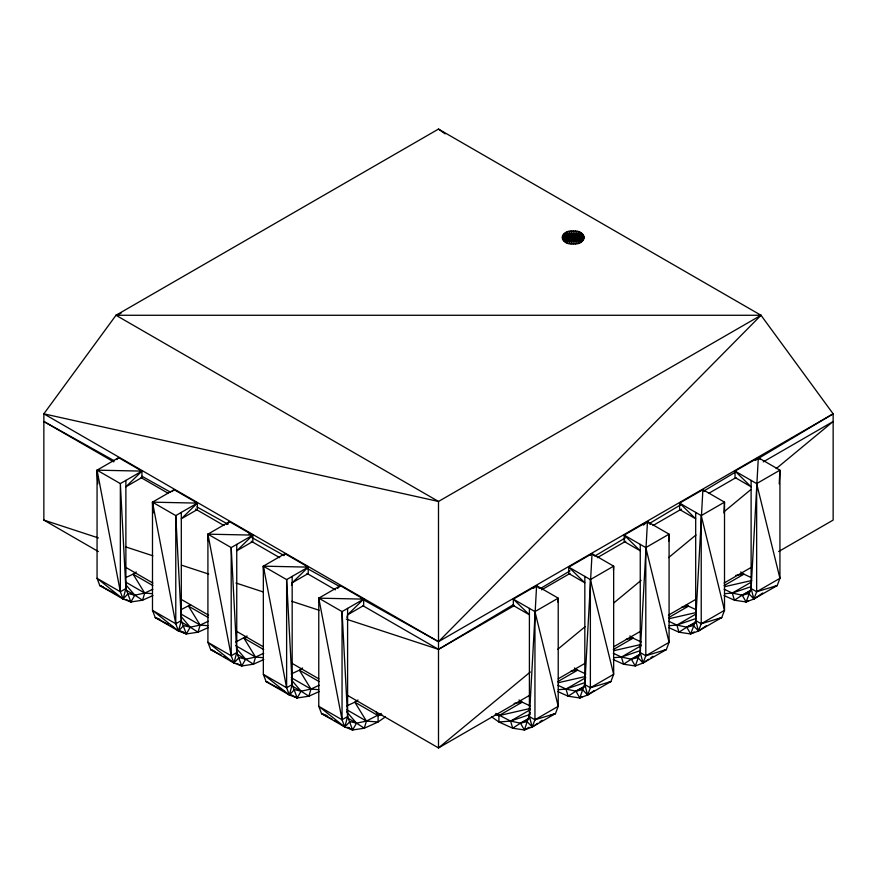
<?xml version="1.0" encoding="UTF-8"?>
<svg xmlns="http://www.w3.org/2000/svg" width="877" height="877" viewBox="0 0 877 877"><rect width="100%" height="100%" fill="white"/><g stroke="black" fill="none" stroke-linecap="round" stroke-linejoin="round"><path stroke-width="1.32" d="M573.207 243.927L573.207 231.035C559.175 229.719 559.175 245.253 573.207 243.927C587.239 245.253 587.239 229.719 573.207 231.035M558.013 602.247L558.221 598.158L536.603 585.683L513.33 599.123L513.33 605.525L529.401 614.799L513.33 599.123L534.948 611.598L558.221 706.325L555.481 713.56L532.207 727L524.391 729.971L512.705 728.217L498.914 722.001L491.493 716.772M613.44 570.247L613.659 566.158L592.041 553.683L568.756 567.123L568.756 573.514L584.827 582.799L568.756 567.123L590.374 579.598L613.659 674.325L610.907 681.561L587.634 695.001L579.818 697.96L568.132 696.206L557.794 691.558M648.585 659.252L643.06 663.001L640.254 652.565L647.467 521.672L669.085 534.159L669.085 642.326L666.345 649.561L643.06 663.001L635.255 665.961L623.558 664.207L613.22 659.559M668.723 540.977L669.085 534.159L645.801 547.599L624.183 535.113L624.183 541.515L640.254 550.8L624.183 535.113L647.467 521.672L650.306 524.446M706.226 625.761L698.487 631.001L695.691 620.565L702.894 489.673L724.512 502.159L724.512 610.326L721.771 617.551L698.487 631.001L690.681 633.961L678.984 632.207L668.647 627.559M723.931 513.056L724.512 502.159L701.227 515.599L679.609 503.113L679.609 509.515L695.691 518.8L679.609 503.113L702.894 489.673L704.779 491.526M762.76 593.005L753.913 598.991L751.118 588.566L758.32 457.673L779.938 470.16L779.938 578.316L777.197 585.551L753.913 598.991L746.108 601.962L734.422 600.208L724.073 595.549M779.214 483.786L779.938 470.16L756.654 483.6L735.047 471.113L735.047 477.516L751.118 486.801L735.047 471.113L758.32 457.673L760.216 459.515M539.443 588.445L536.603 585.683L529.401 716.564L532.207 727L537.733 723.262M593.926 555.525L592.041 553.683L584.827 684.564L587.634 695.001L594.266 690.506M530.212 712.552L524.391 729.971L520.478 723.174L510.578 721.08L495.735 713.429M585.376 681.889L579.818 697.96L575.904 691.175L566.016 689.07L557.849 685.244M291.471 585.43L292.173 582.799L308.244 567.123L284.959 553.683L263.341 566.158L263.341 674.325L266.093 681.561L289.366 695.001L297.182 697.96L308.868 696.206L319.206 691.558M346.897 617.441L347.599 614.799L363.67 599.123L340.397 585.683L318.779 598.158L318.779 706.325L321.519 713.56L344.793 727L352.609 729.971L364.295 728.217L378.086 722.001L385.507 716.772M125.882 480.399L125.882 588.566L123.087 598.991L130.892 601.962L142.578 600.208L152.927 595.549M181.309 512.398L181.309 620.565L178.513 631.001L186.319 633.961L198.016 632.207L208.353 627.559M236.746 544.398L236.746 652.565L233.94 663.001L241.745 665.961L253.442 664.207L263.78 659.559M292.173 576.397L292.173 684.564L289.366 695.001L263.341 674.325L286.626 687.765L289.366 695.001L294.486 689.596L301.096 691.175L308.868 696.206L310.984 689.07L299.375 670.16L291.208 673.996M347.599 608.397L347.599 716.564L344.793 727L318.779 706.325L342.052 719.765L344.793 727L349.923 721.596L356.522 723.174L364.295 728.217L366.422 721.08L354.801 702.17L346.634 705.996M724.128 589.245L732.295 593.071L742.183 595.176L746.108 601.962L751.118 588.566L751.118 480.399M571.026 243.806L575.389 231.166M529.401 608.397L529.401 716.564L534.948 719.765L558.221 706.325L558.221 598.158L534.948 611.598L534.948 719.765L532.207 727L527.077 721.596L520.478 723.174L512.705 728.217L510.578 721.08L530.366 709.646M584.827 576.397L584.827 684.564L590.374 687.765L613.659 674.325L613.659 566.158L590.374 579.598L590.374 687.765L587.634 695.001L582.514 689.596L575.904 691.175L568.132 696.206L566.016 689.07L585.803 677.647M640.254 544.398L640.254 652.565L645.801 655.766L669.085 642.326L645.801 547.599L645.801 655.766L643.06 663.001L637.941 657.597L631.33 659.175L623.558 664.207L621.442 657.07L613.275 653.244M695.691 512.398L695.691 620.565L701.227 623.766L724.512 610.326L701.227 515.599L701.227 623.766L698.487 631.001L693.367 625.586L686.757 627.176L678.984 632.207L676.869 625.071L668.702 621.245M751.118 588.566L756.654 591.756L779.938 578.316L756.654 483.6L756.654 591.756L753.913 598.991L748.794 593.586L742.183 595.176L734.422 600.208L732.295 593.071L750.92 582.317M640.254 652.565L635.255 665.961L631.33 659.175L621.442 657.07L613.659 657.695M695.691 620.565L690.681 633.961L686.757 627.176L676.869 625.071L669.096 625.696M180.344 630.804L186.319 633.961L190.243 627.176L200.131 625.071L208.298 621.245M236.965 663.44L241.745 665.961L245.67 659.175L255.558 657.07L263.725 653.244M568.932 243.433L577.483 231.528M778.633 551.556L833.15 520.083L833.15 413.834L761.006 315.271L438.5 129.072L115.994 315.271L43.85 413.834L43.85 520.083L98.367 551.556M761.006 315.271L438.5 501.458L115.994 315.271L761.006 315.271L438.5 641.679L363.155 599.649M116.784 459.515L118.68 457.673L141.953 471.113L141.953 477.516L125.882 486.801L141.953 471.113L97.062 470.16L97.062 578.316L99.803 585.551L123.087 598.991L128.206 593.586L134.817 595.176L142.578 600.208L144.705 593.071L133.085 574.161L126.091 577.439M172.221 491.526L174.106 489.673L197.391 503.113L197.391 509.515L181.309 518.8L197.391 503.113L194.804 502.335M226.694 524.446L229.533 521.672L252.817 535.113L252.817 541.515L236.746 550.8L252.817 535.113L248.936 533.94M283.074 555.525L284.959 553.683M337.557 588.445L340.397 585.683M567.002 242.841L579.412 232.12M533.567 588.27L536.603 585.683M590.013 555.404L592.041 553.683M643.411 525.126L647.467 521.672M755.283 460.261L758.32 457.673M530.3 672.001L438.5 747.928L347.248 695.242M557.739 649.309L585.178 626.616M613.67 603.047L641.098 580.355M668.537 557.662L695.976 534.97M724.468 511.412L750.844 489.585M776.167 468.647L833.15 421.508L763.231 461.883M136.275 571.979L133.085 574.161L152.883 585.584M190.638 604.702L181.517 609.438M235.781 641.986L247.128 635.978M302.554 667.978L299.375 670.16L319.162 681.593M357.98 699.989L354.801 702.17L378.086 715.61L381.846 714.7M381.265 713.429L366.422 721.08L356.522 723.174L347.215 717.803M539.936 721.76L542.15 720.269M650.8 657.761L653.003 656.259M513.67 604.494L438.5 649.364L346.327 619.162M540.681 588.379L570.05 570.85M594.716 556.128L625.257 537.908M649.923 523.185L680.453 504.955M703.946 490.945L735.66 472.012M755.634 460.096L833.15 413.834L438.5 641.679L43.85 413.834L438.5 501.458L438.5 747.928L529.752 695.242M118.68 457.673L97.062 470.16L97.785 483.786M141.953 471.113L120.346 483.6L97.062 470.16L120.346 591.756L123.087 598.991L97.062 578.316L120.346 591.756L125.882 588.566L120.346 483.6L120.346 591.756M565.314 242.041L581.1 232.92M174.106 489.673L152.488 502.159L152.488 610.326L155.229 617.551L178.513 631.001L183.633 625.586L190.243 627.176L198.016 632.207L200.131 625.071L188.522 606.16L208.309 617.583M229.533 521.672L207.915 534.159L207.915 642.326L210.655 649.561L233.94 663.001L239.059 657.597L245.67 659.175L253.442 664.207L255.558 657.07L243.949 638.16L246.448 637.557M175.773 623.766L175.773 515.599L197.391 503.113L152.488 502.159L175.773 623.766L178.513 631.001L152.488 610.326L175.773 623.766L181.309 620.565L175.773 515.599L152.488 502.159L153.069 513.056M292.173 582.799L308.244 573.514L308.244 567.123L305.656 566.334M231.199 655.766L231.199 547.599L252.817 535.113L207.915 534.159L231.199 655.766L233.94 663.001L207.915 642.326L231.199 655.766L236.746 652.565L231.199 547.599L207.915 534.159L208.277 540.977M347.599 614.799L363.67 605.525L363.67 599.123L361.083 598.333M286.626 687.765L286.626 579.598L308.244 567.123L263.341 566.158L286.626 687.765L292.173 684.564L286.626 579.598L263.341 566.158L263.56 570.247M514.35 605.568L438.5 649.364L362.65 605.568M541.602 589.837L570.05 573.415M597.303 557.673L625.75 541.252M653.014 525.52L681.451 509.098M708.715 493.356L735.967 477.625M342.052 719.765L342.052 611.598L363.67 599.123L318.779 598.158L342.052 719.765L347.599 716.564L342.052 611.598L318.779 598.158L318.987 602.247M558.2 678.82L585.452 663.078M613.9 646.656L641.153 630.925M668.417 615.183L695.669 599.451M724.117 583.03L751.381 567.287M557.838 681.593L577.625 670.16L585.792 673.996M613.264 649.583L633.051 638.16L641.219 641.986M668.691 617.583L688.478 606.16L695.483 609.438M724.117 585.584L743.915 574.161L750.909 577.439M641.23 645.647L621.442 657.07L640.572 650.537M695.494 614.317L676.869 625.071L696.009 618.526M529.785 717.803L520.478 723.174L528.842 718.976M584.049 686.472L575.904 691.175L584.268 686.965M639.476 654.472L631.33 659.175L639.695 654.966M696.075 621.793L686.757 627.176L695.132 622.966M751.501 589.793L742.183 595.176L750.559 590.966M524.391 729.971L529.05 727.274M579.818 697.96L582.153 696.623M691.843 633.293L694.167 631.944M746.108 601.962L748.432 600.613M152.872 589.245L144.705 593.071L134.817 595.176L125.499 589.793M319.151 685.244L310.984 689.07L301.096 691.175L292.951 686.472M115.994 315.271L121.081 313.232M563.922 241.065L582.492 233.907M773.854 586.823L777.197 585.551L756.654 591.756M717.309 619.25L721.771 617.551L701.227 623.766M662.99 650.833L666.345 649.561L645.801 655.766M608.682 682.405L610.907 681.561L590.374 687.765M549.901 715.676L555.481 713.56L534.948 719.765M751.436 586.527L732.295 593.071L724.523 593.696M585.145 682.536L566.016 689.07L558.232 689.695M529.719 714.536L510.578 721.08L498.914 722.001L498.914 715.61L522.199 702.17L530.366 705.996M562.891 239.947L583.523 235.014M724.512 586.713L751.699 580.519M669.085 618.713L696.261 612.519M613.659 650.723L640.835 644.518M558.232 682.723L585.408 676.518M529.982 708.517L498.914 715.61L495.154 714.7M735.847 575.411L743.915 574.161L740.725 571.979M681.758 607.213L688.478 606.16L686.362 604.702M626.331 639.212L633.051 638.16L629.872 635.978M570.905 671.212L577.625 670.16L574.446 667.978M514.13 703.42L522.199 702.17L519.02 699.989M562.256 238.741L584.159 236.22M562.047 237.481L584.367 237.481M152.477 593.696L144.705 593.071L126.08 582.317M207.904 625.696L200.131 625.071L181.506 614.317M263.341 657.695L255.558 657.07L235.77 645.647M318.768 689.695L310.984 689.07L291.197 677.647M562.256 236.22L584.159 238.741M562.891 235.014L583.523 239.947M630.552 637.557L633.051 638.16M43.85 520.083L98.377 537.941M125.641 546.875L152.894 555.799M181.462 565.161L208.715 574.084M235.979 583.019L263.243 591.953M291.8 601.304L319.064 610.239M103.146 586.823L99.803 585.551L115.347 593.762M159.691 619.25L155.229 617.551L168.384 624.501M214.01 650.833L210.655 649.561L221.421 655.24M268.318 682.405L266.093 681.561L284.027 691.021M327.099 715.676L321.519 713.56L332.284 719.239M563.922 233.907L582.492 241.065M126.113 599.44L130.892 601.962L134.817 595.176L125.882 584.806M170.774 625.761L173.164 627.022M223.81 656.5L226.2 657.761M291.197 694.814L297.182 697.96L301.096 691.175L291.274 679.774M334.674 720.499L337.064 721.76M347.829 727.439L352.609 729.971L356.522 723.174L346.711 711.784M114.405 460.874L43.85 421.508L113.769 461.883M141.91 476.222L170.62 492.238M196.93 506.917L228.02 524.26M251.94 537.601L284.225 555.612M306.95 568.296L339.235 586.307M565.314 232.92L581.1 242.041M141.033 477.625L168.285 493.356M195.549 509.098L223.986 525.52M251.25 541.252L279.697 557.673M306.95 573.415L335.398 589.837M125.619 567.287L152.883 583.03M181.331 599.451L208.583 615.183M235.847 630.925L263.1 646.656M291.548 663.078L318.8 678.82M243.949 638.16L263.736 649.583M346.634 709.646L366.422 721.08L378.086 722.001L378.086 715.61L376.145 712.036M180.925 621.793L190.243 627.176L181.32 616.816M237.524 654.472L245.67 659.175L236.746 648.816M128.568 600.613L130.892 601.962L125.882 588.566M182.833 631.944L185.157 633.293M294.847 696.623L297.182 697.96L292.173 684.564M347.95 727.274L352.609 729.971L347.599 716.564M438.5 129.072L445.154 133.874M567.002 232.12L579.412 242.841M568.932 231.528L577.483 243.433M236.746 652.565L241.745 665.961M181.309 620.565L186.319 633.961M571.026 231.166L575.389 243.806"/></g></svg>
